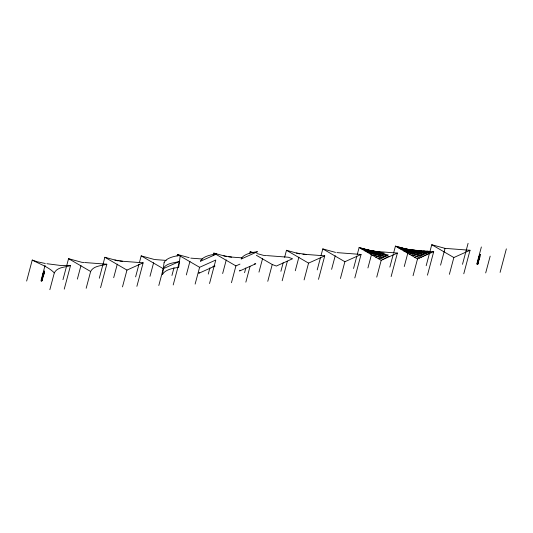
<?xml version="1.0" encoding="UTF-8"?>
<svg xmlns="http://www.w3.org/2000/svg" width="533" height="533" viewBox="0 0 533 533"><rect width="100%" height="100%" fill="white"/><g stroke="black" fill="none" stroke-linecap="round" stroke-linejoin="round"><path stroke-width="0.8" d="M44.332 271.004L43.746 272.823L44.406 271.184M42.107 280.471L41.9 280.984L43.919 274.262L44.006 272.536L43.22 275.348A1.492 0.44 -72 0 0 43.146 275.734L43.899 273.669M477.961 263.735L477.748 264.241L479.773 257.526L479.993 254.354M43.026 276.034L43.733 272.576M478.907 258.052L479.487 255.927L479.347 256.246A3.158 0.933 -72 0 0 479.16 256.979L478.474 259.451L479.007 257.039M478.601 259.238L479 258.998A1.492 0.44 -72 0 1 479.074 258.612L480.046 254.341M43.959 271.763L44.319 271.177L44.286 271.717M479.807 255.027L480.02 254.388L480.133 254.974M41.534 280.698L41.181 281.164L42.76 276.687L42.107 280.658M477.388 263.955L477.095 264.235L478.607 259.944L477.954 263.922M477.182 264.008L478.98 256.799A1.719 0.506 -72 0 1 479.16 256.36L479.294 256.12M41.327 280.751L43.16 273.782M479.753 256.926L479.147 259.171M43.699 274.415L43.586 274.875M479.547 257.672L479.44 258.139M26.65 281.051L32.233 260.064L37.43 261.803L45.285 263.482M41.048 280.498L45.085 265.307M43.053 274.795L43.306 273.722A3.158 0.933 -72 0 1 43.499 272.983L43.633 272.669M44.092 272.816L43.22 275.808M49.849 289.679L54.319 272.883C57.198 267.033 65.073 267.306 70.503 265.614L64.246 289.126M62.974 279.658L68.557 258.672L81.835 262.316L84.174 262.489M77.365 279.105L80.983 265.514M86.173 288.28L90.637 271.49C93.535 265.647 101.397 265.914 106.82 264.221L100.564 287.727M99.291 278.266L104.874 257.272L115.941 260.311M113.689 277.713L117.307 264.115M122.49 286.887L126.961 270.091L143.144 262.822L136.888 286.334M135.615 276.867L138.92 264.428M139.333 262.876L141.198 255.88L153.924 259.371M150.006 276.314L153.624 262.722M158.814 285.495L163.278 268.699C166.163 262.849 174.038 263.122 179.461 261.43L173.205 284.942M171.932 275.474L174.005 267.699M177.103 256.04L177.516 254.481L189.135 257.672M186.33 274.921L189.948 261.33M195.131 284.096L199.602 267.306L215.785 260.037L209.529 283.543M208.256 274.082L209.909 267.859M213.22 255.42L213.84 253.088L224.906 256.126M222.647 273.529L226.265 259.931M231.455 282.703L235.919 265.907L239.97 264.095M244.574 272.683L245.813 268.019M249.744 253.248L250.157 251.696L253.481 252.602M245.846 282.15L250.017 266.473M258.971 272.13L262.589 258.538M267.773 281.304L272.243 264.515L256.373 255.3M280.898 271.29L283.17 262.736M284.622 257.292L286.481 250.297L299.759 253.941M282.17 280.751L287.38 261.163M295.289 270.737L298.906 257.139M304.096 279.912L308.56 263.122L324.744 255.847L318.487 279.359M317.215 269.891L320.526 257.452M320.939 255.9L322.805 248.904L335.524 252.395M331.613 269.338L335.23 255.747M340.414 278.519L344.884 261.723L361.068 254.454L354.811 277.966M353.539 268.499L356.85 256.06M357.263 254.507L359.122 247.505L372.4 251.156L397.385 253.062L391.135 276.567M367.93 267.946L372.4 251.156M376.738 277.12L381.208 260.331L397.385 253.062M389.856 267.106L393.167 254.667M393.581 253.108L395.446 246.113L408.724 249.757L433.709 251.663L427.453 275.175M404.254 266.553L408.724 249.757M413.055 275.728L417.526 258.931L433.709 251.663M426.18 265.707L431.763 244.72L445.042 248.365L470.026 250.27L463.777 273.782M440.571 265.154L445.042 248.365M449.379 274.328L453.85 257.539L470.026 250.27M462.497 264.315L468.087 243.321M476.895 263.762L481.366 246.966M479.94 256.073L479.067 259.071M485.696 272.936L490.167 256.146M500.094 272.383L506.35 248.871M42.593 276.154L43.126 273.542A1.719 0.506 -72 0 1 43.313 273.096L43.479 272.829M477.435 263.982L477.115 264.135M41.268 280.871L41.574 280.724M179.461 261.43L163.278 268.699L141.198 255.88M378.443 258.725L388.33 255.034L367.424 249.784M414.767 257.332L430.584 251.423M375.685 257.126L385.346 254.288M412.002 255.727L427.459 251.19M372.927 255.52L384.246 253.142L369.083 250.244M409.244 254.128L424.341 250.95M370.162 253.921L381.208 252.562M406.486 252.522L421.217 250.71M70.503 265.614L61.168 265.554L46.884 263.708M403.728 250.923L418.092 250.47M367.404 252.316L379.976 251.922L370.741 250.697M400.963 249.317L414.967 250.237M364.645 250.717L376.898 251.516M336.863 252.609L361.068 254.454M302.884 254.181L324.744 255.847M266.56 255.574L263.435 255.34L256.799 253.515M267.339 255.633L288.426 257.246L292.537 258.772L276.354 266.04L272.243 264.515M228.677 256.853L241.955 257.865M190.794 258.132L202.507 259.025M154.477 259.524L166.189 260.417M119.718 261.037L143.144 262.822M84.96 262.549L106.82 264.221M306.009 254.421L296.441 253.035M407.059 249.304L431.683 252.575M231.615 257.093L223.8 255.82M122.65 261.283L114.835 260.004M398.204 247.718L411.842 249.997M361.88 249.111L373.82 251.11M405.4 248.844L429.665 253.481M403.741 248.391L427.639 254.388M225.459 256.28L226.565 256.58M116.494 260.464L118.153 260.917M402.082 247.938L425.614 255.3M365.765 249.331L389.297 256.693M400.423 247.479L423.595 256.206M364.099 248.878L387.271 257.606M398.764 247.026L421.57 257.119M362.44 248.418L385.252 258.512M32.233 260.064C39.682 264.115 48.25 266.713 54.319 272.883M397.105 246.566L419.551 258.025M360.781 247.965L383.227 259.418M431.763 244.72L453.85 257.539M395.446 246.113L417.526 258.931M359.122 247.505L381.208 260.331M322.805 248.904L344.884 261.723M286.481 250.297L308.56 263.122M250.157 251.696L252.229 252.895M213.84 253.088L235.919 265.907M177.516 254.481L199.602 267.306M104.874 257.272L126.961 270.091M68.557 258.672L90.637 271.49M240.01 270.158A33.559 12.599 7.6 0 0 239.557 271.037L255.74 263.768A33.559 12.599 7.6 0 0 254.328 263.935M199.262 272.423A33.559 12.599 7.6 0 0 198.802 273.302L214.986 266.034A33.559 12.599 7.6 0 0 212.887 266.3M164.077 262.702L162.485 274.695A33.559 12.599 7.6 0 1 178.668 267.426L180.261 255.434A33.559 12.599 7.6 0 0 164.077 262.702M216.578 254.034L200.395 261.31A33.559 12.599 7.6 0 1 216.578 254.034M257.332 251.769L241.149 259.045A33.559 12.599 7.6 0 1 257.332 251.769"/></g></svg>
